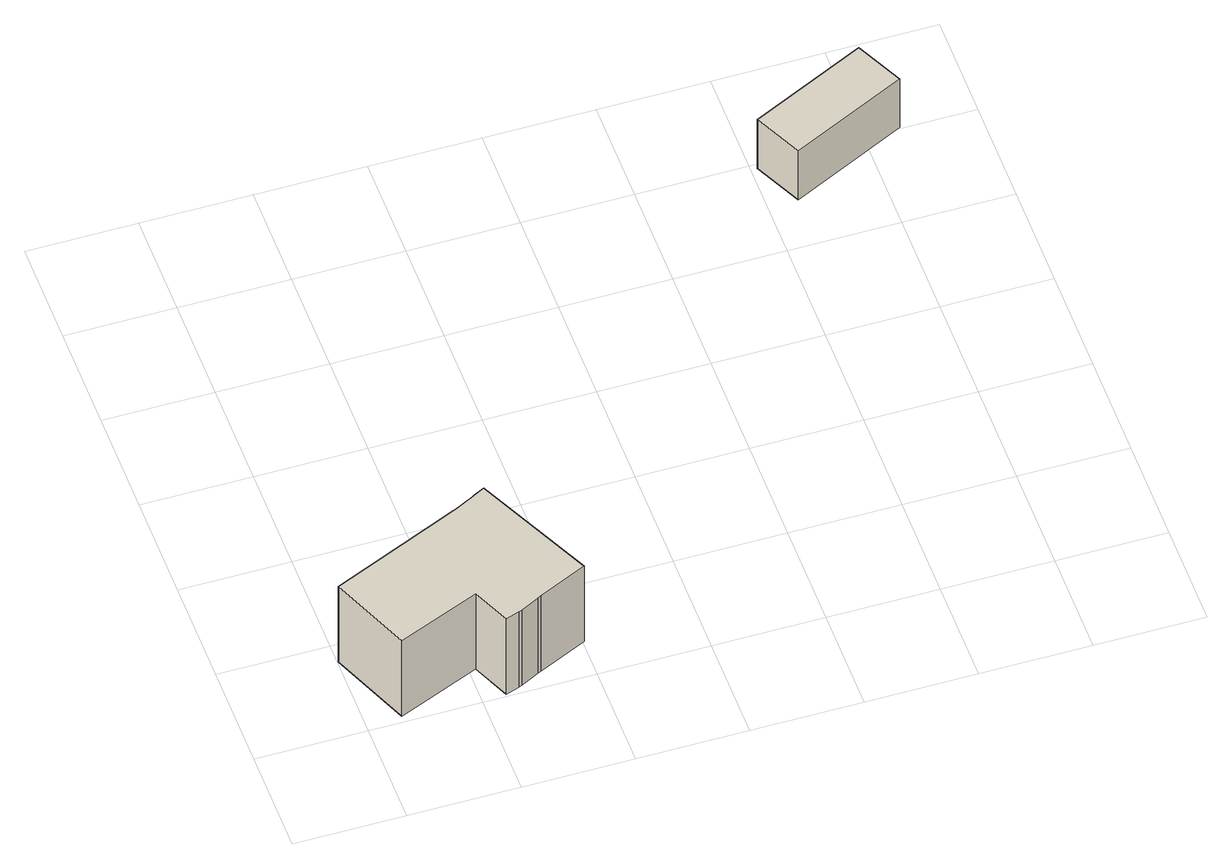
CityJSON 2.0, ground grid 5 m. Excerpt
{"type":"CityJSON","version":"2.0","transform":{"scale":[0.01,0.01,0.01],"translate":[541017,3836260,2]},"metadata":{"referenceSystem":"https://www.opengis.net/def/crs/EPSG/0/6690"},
"CityObjects":{
"building1":{"type":"Building","attributes":{"計測周辺長":28.57,"1/2500図郭":56,"区名":"港区","町丁目名称":"石田２丁目","街区番号":2,"class":"3001","usage":"431","measuredHeight":4.6,"storeysAboveGround":1,"BuildingDetailAttribute.buildingRoofEdgeArea":42.06,"BuildingDetailAttribute.buildingStructureType":"610","BuildingDetailAttribute.buildingStructureOrgType":"2","BuildingDetailAttribute.detailedUsage":"1720","BuildingDetailAttribute.specifiedBuildingCoverageRate":0.6,"BuildingDetailAttribute.surveyYear":2017,"BuildingTsunamiRiskAttribute.description":"1","BuildingTsunamiRiskAttribute.rank":"1","BuildingTsunamiRiskAttribute.depth":0.32,"BuildingHighTideRiskAttribute.description":"1","BuildingHighTideRiskAttribute.rank":"3","BuildingHighTideRiskAttribute.depth":3.15,"BuildingIDAttribute.prefecture":"27","BuildingIDAttribute.city":"27107"},"geometry":[{"type":"Solid","lod":"1","boundaries":[[[[0,1,2,3,4,5,6,7,8,9,10,11,12,13]],[[12,14,15,13]],[[11,16,14,12]],[[10,17,16,11]],[[9,18,17,10]],[[8,19,18,9]],[[7,20,19,8]],[[6,21,20,7]],[[5,22,21,6]],[[4,23,22,5]],[[3,24,23,4]],[[2,25,24,3]],[[1,26,25,2]],[[0,27,26,1]],[[13,15,27,0]],[[14,16,17,18,19,20,21,22,23,24,25,26,27,15]]]]}]},
"building2":{"type":"Building","attributes":{"class":"3001","BuildingDetailAttribute.specifiedBuildingCoverageRate":0.6,"BuildingDetailAttribute.surveyYear":2017,"BuildingTsunamiRiskAttribute.description":"1","BuildingTsunamiRiskAttribute.rank":"1","BuildingTsunamiRiskAttribute.depth":0.19,"BuildingHighTideRiskAttribute.description":"1","BuildingHighTideRiskAttribute.rank":"2","BuildingHighTideRiskAttribute.depth":2.88,"BuildingIDAttribute.prefecture":"27","BuildingIDAttribute.city":"27107"},"geometry":[{"type":"Solid","lod":"1","boundaries":[[[[28,29,30,31]],[[30,32,33,31]],[[29,34,32,30]],[[28,35,34,29]],[[31,33,35,28]],[[32,34,35,33]]]]}]}
},
"vertices":[
[700,713,46],[750,738,46],[1006,191,46],[782,89,46],[766,81,46],[682,38,46],[668,33,46],[607,12,46],[531,186,46],[157,33,46],[4,406,46],[591,658,46],[601,662,46],[690,707,46],[601,662,510],[690,707,510],[591,658,510],[4,406,510],[157,33,510],[531,186,510],[607,12,510],[668,33,510],[682,38,510],[766,81,510],[782,89,510],[1006,191,510],[750,738,510],[700,713,510],
[2516,2438,91],[3042,2687,91],[3147,2467,91],[2621,2217,91],[3147,2467,391],[2621,2217,391],[3042,2687,391],[2516,2438,391]
]}
